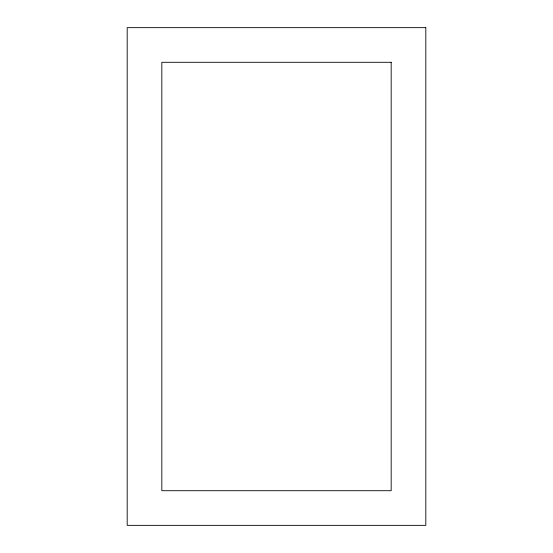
<?xml version="1.0" encoding="UTF-8"?>
<svg xmlns="http://www.w3.org/2000/svg" width="553" height="553" viewBox="0 0 553 553"><rect width="100%" height="100%" fill="white"/><g stroke="black" fill="none" stroke-linecap="round" stroke-linejoin="round"><path stroke-width="0.83" d="M425.81 27.65L127.19 27.65L127.19 525.35L425.81 525.35L425.81 27.65M391.171 62.289L161.829 62.289L161.829 490.711L391.171 490.711L391.171 62.289"/></g></svg>
